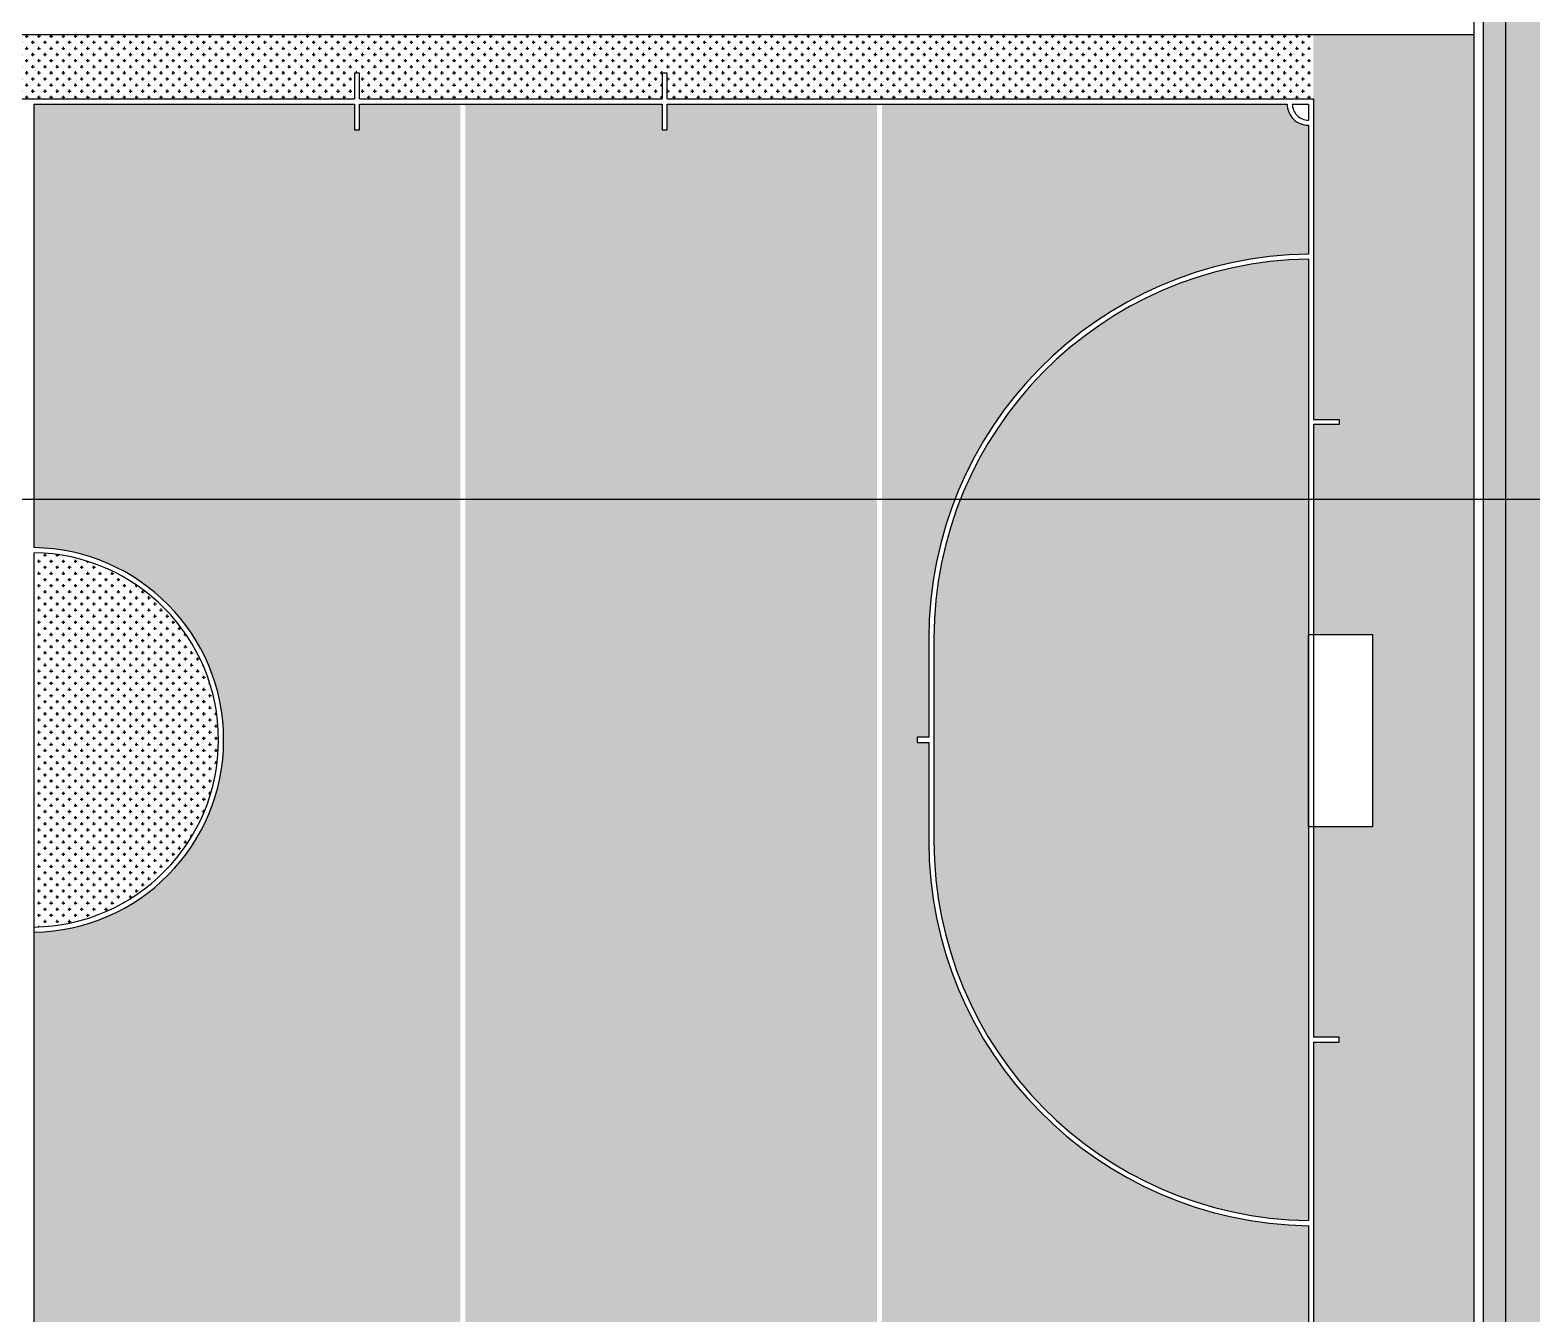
# Model space of a CAD drawing. Header units: millimetres. Extents: x -58335 to 291665, y -66693 to 213307.
# Drawn here: x 170363 to 193790, y -12709 to 7323 of the extents above; entities that cross this region are included whole.
import ezdxf

# ---------------------------------------------------------------- set-up
doc = ezdxf.new("R2010")
doc.units = ezdxf.units.MM
doc.header["$LTSCALE"] = 1000
for name, color, linetype in [('X-SITE$0$-MY-hatch', 254, 'Continuous'), ('X-SITE$0$-MY-계획선', 253, 'Continuous'), ('X-SITE$0$-MY-녹지', 254, 'Continuous'), ('X-SITE$0$-MY-보조선', 253, 'Continuous'), ('X-SITE$0$-MY-시설선', 254, 'Continuous')]:
    doc.layers.add(name, color=color, linetype=linetype)
doc.layers.add('X-SITE$0$NOPLOT', color=193, linetype='Continuous', plot=False)
doc.linetypes.add('X-SITE$0$FENCELINE1', pattern='A,6.35,-2.54,[133,ltypeshp.shx,S=2.54,R=0,X=-2.54,Y=0],-2.54,25.4', length=36.83)
pattern_1 = [(0, (-29382.5, 14650.24), (317.5, 317.5), [158.75, -476.25]), (90, (-29303.13, 14570.87), (-317.5, 317.5), [158.75, -476.25])]
pattern_2 = [(0, (-13126707.96, 453092.03), (95.25, 95.25), [47.625, -142.875]), (90, (-13126684.14, 453068.22), (-95.25, 95.25), [47.625, -142.875])]

# ---------------------------------------------------------------- blocks, each defined once
blk = doc.blocks.new('X-SITE$0$A$Ce63d9106')
for p, q in [((8758, 40840), (8758, 41840)), ((8758, 41840), (11758, 41840)), ((11758, 41840), (11758, 40840)), ((5400, 40920), (5400, 41320)), ((5400, 41320), (5480, 41320)), ((5480, 41320), (5480, 40920)), ((15116, 41320), (15036, 41320)), ((15036, 41320), (15036, 40920)), ((15116, 40920), (15116, 41320)), ((400, 40920), (5400, 40920)), ((400, 30840), (400, 40920)), ((480, 40590), (480, 40840)), ((480, 40840), (730, 40840)), ((810, 40840), (2821, 40840)), ((2901, 40840), (17899, 40840)), ((5480, 40920), (15036, 40920)), ((11758, 40840), (8758, 40840)), ((15116, 40920), (20400, 40920)), ((17979, 40840), (19990, 40840)), ((480, 30840), (480, 40510)), ((8820, 35000), (11980, 35000)), ((8820, 34920), (10360, 34920)), ((10360, 34920), (10360, 34740)), ((10440, 34920), (11980, 34920)), ((10440, 34740), (10440, 34920)), ((10360, 34740), (10400, 34740)), ((10400, 34740), (10440, 34740)), ((400, 30840), (0, 30840)), ((0, 30840), (0, 30760)), ((0, 30760), (400, 30760)), ((400, 26040), (400, 30760)), ((880, 30840), (480, 30840)), ((480, 26040), (480, 30760)), ((480, 30760), (880, 30760)), ((880, 30760), (880, 30840)), ((400, 26040), (0, 26040)), ((0, 26040), (0, 25960)), ((880, 26040), (480, 26040)), ((880, 25960), (880, 26040)), ((0, 25960), (400, 25960)), ((400, 15880), (400, 25960)), ((480, 20960), (480, 25960)), ((480, 25960), (880, 25960)), ((480, 20960), (7400, 20960)), ((7480, 20960), (20320, 20960))]:
    blk.add_line(p, q)
for centre, radius, start, end in [((480, 40840), 250, 270, 0), ((480, 40840), 330, 270, 0), ((8820, 40920), 6000, 180.764, 270), ((8820, 40920), 5920, 180.7743, 270), ((11980, 40920), 6000, 270, 359.236), ((11980, 40920), 5920, 270, 359.2257), ((10400, 20920), 3000, 0.764, 179.236), ((10400, 20920), 2920, 0.7849, 179.2151)]:
    blk.add_arc(centre, radius, start, end)
blk = doc.blocks.new('X-SITE$0$240910_L-1F')
at = {"layer": 'X-SITE$0$-MY-hatch'}
h = blk.add_hatch(dxfattribs=at)
h.set_pattern_fill('CROSS', color=256, scale=15, style=2)
h.set_pattern_definition(pattern_2)
h.paths.add_polyline_path([(141000, 21898), (134230, 21898), (134230, 20898), (135880, 20898), (135880, 21298), (135960, 21298), (135960, 20898), (141000, 20898)])
h = blk.add_hatch(dxfattribs=at)
h.set_pattern_fill('CROSS', color=256, scale=15, style=2)
h.set_pattern_definition(pattern_2)
h.paths.add_polyline_path([(141000, 21898), (134230, 21898), (134230, 20898), (135880, 20898), (135880, 21298), (135960, 21298), (135960, 20898), (141000, 20898)])
h = blk.add_hatch(dxfattribs=at)
h.set_pattern_fill('CROSS', color=256, scale=15, style=2)
h.set_pattern_definition(pattern_2)
h.paths.add_polyline_path([(147690, 21898), (141000, 21898), (141000, 20898), (146040, 20898), (146040, 21298), (146120, 21298), (146120, 20898), (147690, 20898)])
h = blk.add_hatch(dxfattribs=at)
h.set_pattern_fill('CROSS', color=256, scale=15, style=2)
h.set_pattern_definition(pattern_2)
h.paths.add_polyline_path([(147690, 21898), (141000, 21898), (141000, 20898), (146040, 20898), (146040, 21298), (146120, 21298), (146120, 20898), (147690, 20898)])
h = blk.add_hatch(dxfattribs=at)
h.set_pattern_fill('CROSS', color=256, scale=15, style=2)
h.set_pattern_definition(pattern_2)
h.paths.add_polyline_path([(154190, 21898), (147690, 21898), (147690, 20898), (150840, 20898), (150840, 21298), (150920, 21298), (150920, 20898), (154190, 20898)])
h = blk.add_hatch(dxfattribs=at)
h.set_pattern_fill('CROSS', color=256, scale=15, style=2)
h.set_pattern_definition(pattern_2)
h.paths.add_polyline_path([(154190, 21898), (147690, 21898), (147690, 20898), (150840, 20898), (150840, 21298), (150920, 21298), (150920, 20898), (154190, 20898)])
h = blk.add_hatch(dxfattribs=at)
h.set_pattern_fill('CROSS', color=256, scale=15, style=2)
h.set_pattern_definition(pattern_2)
h.paths.add_polyline_path([(161000, 21898), (154190, 21898), (154190, 20898), (161000, 20898)])
h = blk.add_hatch(dxfattribs=at)
h.set_pattern_fill('CROSS', color=256, scale=15, style=2)
h.set_pattern_definition(pattern_2)
h.paths.add_polyline_path([(161000, 21898), (154190, 21898), (154190, 20898), (161000, 20898)])
h = blk.add_hatch(dxfattribs=at)
h.set_pattern_fill('CROSS', color=256, scale=15, style=2)
h.set_pattern_definition(pattern_2)
h.paths.add_polyline_path([(161000, -102), (163500, -102), (163500, 21898), (161000, 21898), (161000, 20898), (161000, 15898), (161400, 15898), (161400, 15818), (161000, 15818), (161000, 12541), (161920, 12541), (161920, 9541), (161000, 9541), (161000, 6263), (161400, 6263), (161400, 6183), (161000, 6183), (161000, 898)])
h = blk.add_hatch(dxfattribs=at)
h.set_pattern_fill('CROSS', color=256, scale=15, style=2)
h.set_pattern_definition(pattern_2)
h.paths.add_polyline_path([(161000, -102), (163500, -102), (163500, 21898), (161000, 21898), (161000, 20898), (161000, 15898), (161400, 15898), (161400, 15818), (161000, 15818), (161000, 12541), (161920, 12541), (161920, 9541), (161000, 9541), (161000, 6263), (161400, 6263), (161400, 6183), (161000, 6183), (161000, 898)])
h = blk.add_hatch(dxfattribs=at)
h.set_pattern_fill('CROSS', color=256, scale=15, style=2)
h.set_pattern_definition(pattern_2)
h.paths.add_polyline_path([(147690, 20818), (146120, 20818), (146120, 20418), (146040, 20418), (146040, 20818), (141040, 20818), (141040, 13898, -0.986754), (141040, 7899), (141040, 978), (147690, 978)])
h.paths.add_polyline_path([(147530, 10898, -1), (147430, 10898, -1)], flags=16)
h = blk.add_hatch(dxfattribs=at)
h.set_pattern_fill('CROSS', color=256, scale=15, style=2)
h.set_pattern_definition(pattern_2)
h.paths.add_polyline_path([(147690, 20818), (146120, 20818), (146120, 20418), (146040, 20418), (146040, 20818), (141040, 20818), (141040, 13898, -0.986754), (141040, 7899), (141040, 978), (147690, 978)])
h.paths.add_polyline_path([(147530, 10898, -1), (147430, 10898, -1)], flags=16)
h = blk.add_hatch(dxfattribs=at)
h.set_pattern_fill('CROSS', color=256, scale=15, style=2)
h.set_pattern_definition(pattern_2)
h.paths.add_polyline_path([(150920, 20818), (150920, 20418), (150840, 20418), (150840, 20818), (147770, 20818), (147770, 978), (154190, 978), (154190, 20818)])
h = blk.add_hatch(dxfattribs=at)
h.set_pattern_fill('CROSS', color=256, scale=15, style=2)
h.set_pattern_definition(pattern_2)
h.paths.add_polyline_path([(150920, 20818), (150920, 20418), (150840, 20418), (150840, 20818), (147770, 20818), (147770, 978), (154190, 978), (154190, 20818)])
h = blk.add_hatch(dxfattribs=at)
h.set_pattern_fill('CROSS', color=256, scale=15, style=2)
h.set_pattern_definition(pattern_2)
h.paths.add_polyline_path([(160920, 3319, -0.410314), (155000, 9318), (155000, 10858), (154820, 10858), (154820, 10898), (154820, 10938), (155000, 10938), (155000, 12478, -0.410314), (160920, 18478), (160920, 20488, -0.414214), (160590, 20818), (154270, 20818), (154270, 978), (160590, 978, -0.414214), (160920, 1308)])
h.paths.add_polyline_path([(154430, 10898, -1), (154530, 10898, -1)], flags=16)
h = blk.add_hatch(dxfattribs=at)
h.set_pattern_fill('CROSS', color=256, scale=15, style=2)
h.set_pattern_definition(pattern_2)
h.paths.add_polyline_path([(160920, 3319, -0.410314), (155000, 9318), (155000, 10858), (154820, 10858), (154820, 10898), (154820, 10938), (155000, 10938), (155000, 12478, -0.410314), (160920, 18478), (160920, 20488, -0.414214), (160590, 20818), (154270, 20818), (154270, 978), (160590, 978, -0.414214), (160920, 1308)])
h.paths.add_polyline_path([(154430, 10898, -1), (154530, 10898, -1)], flags=16)
h = blk.add_hatch(dxfattribs=at)
h.set_pattern_fill('CROSS', color=256, scale=15, style=2)
h.set_pattern_definition(pattern_2)
h.paths.add_polyline_path([(160920, 18398, 0.410261), (155080, 12478), (155080, 9318, 0.410261), (160920, 3399)], flags=17)
h = blk.add_hatch(dxfattribs=at)
h.set_pattern_fill('CROSS', color=256, scale=15, style=2)
h.set_pattern_definition(pattern_2)
h.paths.add_polyline_path([(160920, 18398, 0.410261), (155080, 12478), (155080, 9318, 0.410261), (160920, 3399)], flags=17)
h = blk.add_hatch(dxfattribs=at)
h.set_pattern_fill('CROSS', color=256, scale=15, style=2)
h.set_pattern_definition(pattern_2)
h.paths.add_polyline_path([(141040, 13818), (141040, 7979, 0.986394)], flags=17)
h = blk.add_hatch(dxfattribs=at)
h.set_pattern_fill('CROSS', color=256, scale=15, style=2)
h.set_pattern_definition(pattern_2)
h.paths.add_polyline_path([(141040, 13818), (141040, 7979, 0.986394)], flags=17)
at = {"layer": 'X-SITE$0$-MY-녹지'}
h = blk.add_hatch(dxfattribs=at)
h.set_pattern_fill('CROSS', color=256, scale=50, style=2)
h.set_pattern_definition(pattern_1)
edge = h.paths.add_edge_path()
edge.add_line((167850, -2045), (167850, 3517))
edge.add_arc((169000, 3517), 1150, 135, 180, ccw=False)
edge.add_line((168187, 4330), (170751, 6894))
edge.add_arc((170150, 7495), 850, 315, 360)
edge.add_line((171000, 7495), (171000, 10431))
edge.add_arc((170650, 10431), 350, 0, 90)
edge.add_line((170650, 10781), (169000, 10781))
edge.add_line((169000, 10781), (169000, 15581))
edge.add_line((169000, 15581), (171150, 15581))
edge.add_arc((171150, 15931), 350, 270, 360)
edge.add_line((171500, 15931), (171500, 18666))
edge.add_line((171500, 18666), (172500, 19666))
edge.add_line((172500, 19666), (172500, 33575))
edge.add_arc((171500, 32018), 1850, 57.2796, 90)
edge.add_line((171500, 33868), (163650, 33868))
edge.add_line((163650, 33868), (163650, -2252))
edge.add_line((163650, -2252), (118350, -2252))
edge.add_line((118350, -2252), (118350, 24611))
edge.add_arc((118000, 24611), 350, 0, 134.5656)
edge.add_line((117754, 24860), (112675, 19857))
edge.add_arc((113271, 19251), 850, 134.5656, 180)
edge.add_line((112421, 19251), (112421, -3602))
edge.add_arc((113271, -3602), 850, 180, 270)
edge.add_line((113271, -4452), (115271, -4452))
edge.add_line((115271, -4452), (117628, -6102))
edge.add_line((117628, -6102), (164146, -6102))
edge.add_line((164146, -6102), (167601, -2646))
edge.add_arc((167000, -2045), 850, 315, 360)
h = blk.add_hatch(dxfattribs=at)
h.set_pattern_fill('CROSS', color=256, scale=50, style=2)
h.set_pattern_definition(pattern_1)
edge = h.paths.add_edge_path()
edge.add_line((167850, -2045), (167850, 3517))
edge.add_arc((169000, 3517), 1150, 135, 180, ccw=False)
edge.add_line((168187, 4330), (170751, 6894))
edge.add_arc((170150, 7495), 850, 315, 360)
edge.add_line((171000, 7495), (171000, 10431))
edge.add_arc((170650, 10431), 350, 0, 90)
edge.add_line((170650, 10781), (169000, 10781))
edge.add_line((169000, 10781), (169000, 15581))
edge.add_line((169000, 15581), (171150, 15581))
edge.add_arc((171150, 15931), 350, 270, 360)
edge.add_line((171500, 15931), (171500, 18666))
edge.add_line((171500, 18666), (172500, 19666))
edge.add_line((172500, 19666), (172500, 33575))
edge.add_arc((171500, 32018), 1850, 57.2796, 90)
edge.add_line((171500, 33868), (163650, 33868))
edge.add_line((163650, 33868), (163650, -2252))
edge.add_line((163650, -2252), (118350, -2252))
edge.add_line((118350, -2252), (118350, 24611))
edge.add_arc((118000, 24611), 350, 0, 134.5656)
edge.add_line((117754, 24860), (112675, 19857))
edge.add_arc((113271, 19251), 850, 134.5656, 180)
edge.add_line((112421, 19251), (112421, -3602))
edge.add_arc((113271, -3602), 850, 180, 270)
edge.add_line((113271, -4452), (115271, -4452))
edge.add_line((115271, -4452), (117628, -6102))
edge.add_line((117628, -6102), (164146, -6102))
edge.add_line((164146, -6102), (167601, -2646))
edge.add_arc((167000, -2045), 850, 315, 360)
at = {"layer": 'X-SITE$0$-MY-계획선'}
blk.add_lwpolyline([(173500, 32018, 0.414214), (171500, 34018), (159601, 34018, 0.414214), (158601, 33018), (158601, 29448), (163500, 29448), (163500, -2102), (118500, -2102), (118500, 24611)], format="xyb", dxfattribs=at)
blk.add_lwpolyline([(173500, 32018, 0.414214), (171500, 34018), (159601, 34018, 0.414214), (158601, 33018), (158601, 29448), (163500, 29448), (163500, -2102), (118500, -2102), (118500, 24611)], format="xyb", dxfattribs=at)
at = {"layer": 'X-SITE$0$-MY-보조선'}
blk.add_lwpolyline([(118350, 24611), (118350, -2252), (163650, -2252), (163650, 29598), (158751, 29598), (158751, 33018, -0.414214), (159601, 33868), (171500, 33868, -0.414214), (173350, 32018)], format="xyb", dxfattribs=at)
blk.add_lwpolyline([(118350, 24611), (118350, -2252), (163650, -2252), (163650, 29598), (158751, 29598), (158751, 33018, -0.414214), (159601, 33868), (171500, 33868, -0.414214), (173350, 32018)], format="xyb", dxfattribs=at)
blk.add_lwpolyline([(163500, 21898), (118500, 21898)], dxfattribs=at)
blk.add_lwpolyline([(163500, 21898), (118500, 21898)], dxfattribs=at)
at = {"layer": 'X-SITE$0$-MY-시설선', "linetype": 'X-SITE$0$FENCELINE1', "ltscale": 0.15}
blk.add_lwpolyline([(118000, 24961), (118000, -2602), (164000, -2602), (164000, 28198)], dxfattribs=at)
blk.add_lwpolyline([(118000, 24961), (118000, -2602), (164000, -2602), (164000, 28198)], dxfattribs=at)
at = {"layer": 'X-SITE$0$-MY-시설선', "rotation": 270.0000000219977}
blk.add_blockref('X-SITE$0$A$Ce63d9106', (120080, 21298), dxfattribs=at)
blk.add_blockref('X-SITE$0$A$Ce63d9106', (120080, 21298), dxfattribs=at)

msp = doc.modelspace()

# ---------------------------------------------------------------- linework, layer by layer
at = {"layer": 'X-SITE$0$NOPLOT'}
msp.add_lwpolyline([(0, 178200), (252300, 178200), (252300, 0), (0, 0)], close=True, dxfattribs=at)

# ---------------------------------------------------------------- block references
msp.add_blockref('X-SITE$0$240910_L-1F', (29382.5, -14650.2))

doc.saveas('drawing.dxf')
